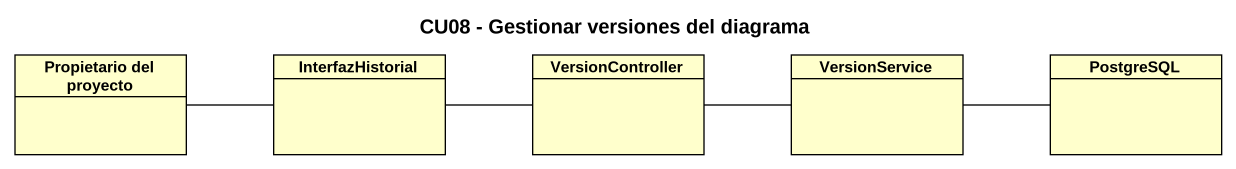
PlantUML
@startuml
title CU08 - Gestionar versiones del diagrama
hide circle
hide empty members
class "Propietario del proyecto" as Propietario_del_proyecto
class InterfazHistorial
class VersionController
class VersionService
class PostgreSQL
Propietario_del_proyecto -right- InterfazHistorial
InterfazHistorial -right- VersionController
VersionController -right- VersionService
VersionService -right- PostgreSQL
@enduml
